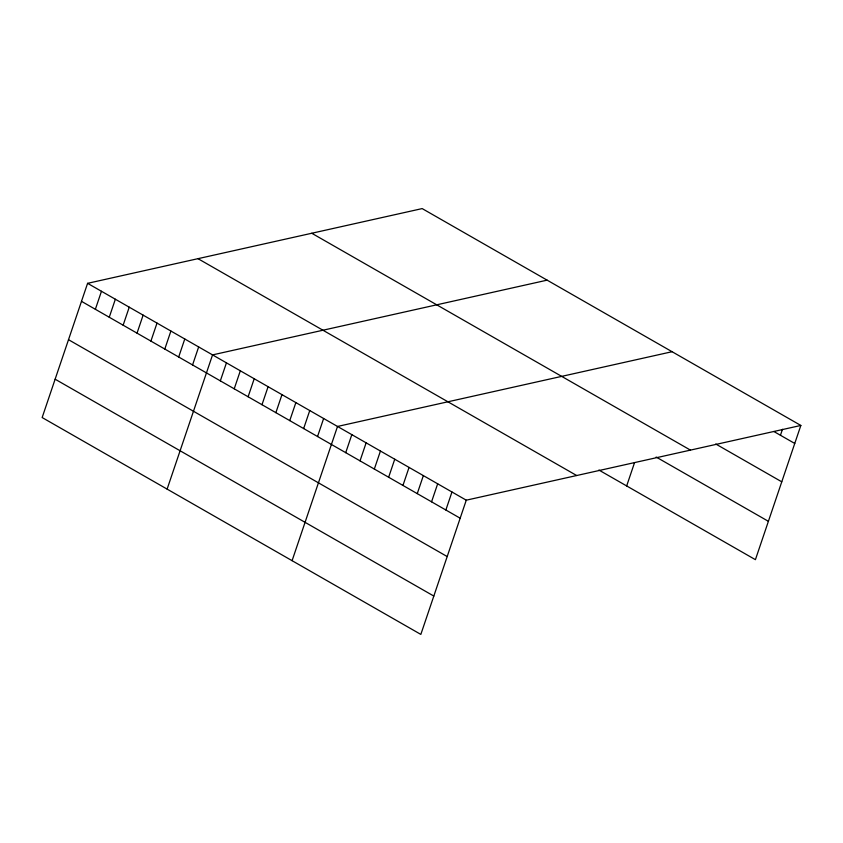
<?xml version="1.0" encoding="UTF-8"?>
<svg xmlns="http://www.w3.org/2000/svg" width="843" height="843" viewBox="0 0 843 843"><rect width="100%" height="100%" fill="white"/><g stroke="black" fill="none" stroke-linecap="round" stroke-linejoin="round"><path stroke-width="1.26" d="M800.85 425.452L422.164 208.59L87.588 283.332L42.15 417.548L420.836 634.41L466.274 500.184L800.85 425.452L755.412 559.668L598.888 470.036M95.364 309.297L101.466 291.278M109.253 317.253L115.354 299.233M123.141 325.198L129.242 307.179M137.03 333.154L143.12 315.134M150.908 341.099L157.009 323.09M164.796 349.055L170.897 331.036M178.684 357.01L184.775 338.991M192.562 364.956L198.663 346.937M167.114 489.119L212.552 354.892L547.128 280.15M220.339 380.857L226.44 362.848M234.228 388.813L240.318 370.794M248.105 396.768L254.207 378.749M261.994 404.714L268.095 386.695M275.882 412.67L281.973 394.65M289.76 420.615L295.861 402.606M303.649 428.571L309.75 410.552M317.537 436.526L323.628 418.507M292.089 560.679L337.516 426.453L672.092 351.71M345.725 452.67L351.826 434.651M360.035 460.858L366.125 442.838M374.334 469.045L380.435 451.037M388.644 477.243L394.745 459.224M402.954 485.431L409.045 467.422M417.253 493.629L423.355 475.61M431.563 501.817L437.665 483.808M445.863 510.015L451.964 491.996M626.665 485.937L634.526 462.702M780.449 435.273L782.483 429.266M773.842 431.49L794.749 443.46M715.739 443.998L781.767 481.817M311.752 233.248L690.438 450.109M656.149 457.043L768.394 521.322M197.989 258.664L576.686 475.526M87.588 283.332L466.274 500.184M81.486 301.341L460.173 518.203M68.504 339.697L447.19 556.559M55.132 379.202L433.818 596.064"/></g></svg>
